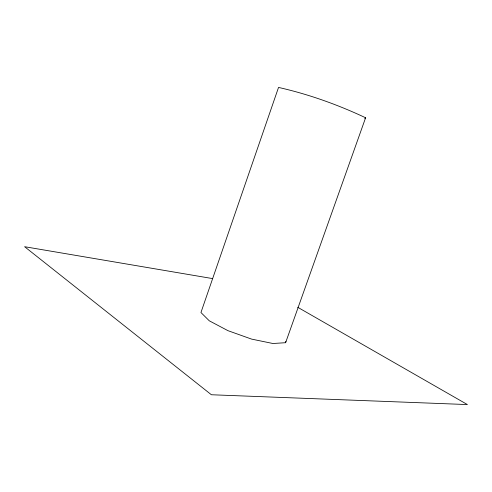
<?xml version="1.0" encoding="UTF-8"?>
<svg xmlns="http://www.w3.org/2000/svg" width="492" height="492" viewBox="0 0 492 492"><rect width="100%" height="100%" fill="white"/><g stroke="black" fill="none" stroke-linecap="round" stroke-linejoin="round"><path stroke-width="0.74" d="M285.6 342.709L365.605 117.766C337.807 104.679 308.515 94.193 278.534 87.428L200.951 312.518L209.278 320.802L227.937 330.661L251.59 339.105L272.906 343.502L285.6 342.709L285.877 341.35M364.769 118.56L365.605 117.766M212.439 278.564L24.6 246.701L211.388 394.75L467.4 404.572L297.703 307.266"/></g></svg>
